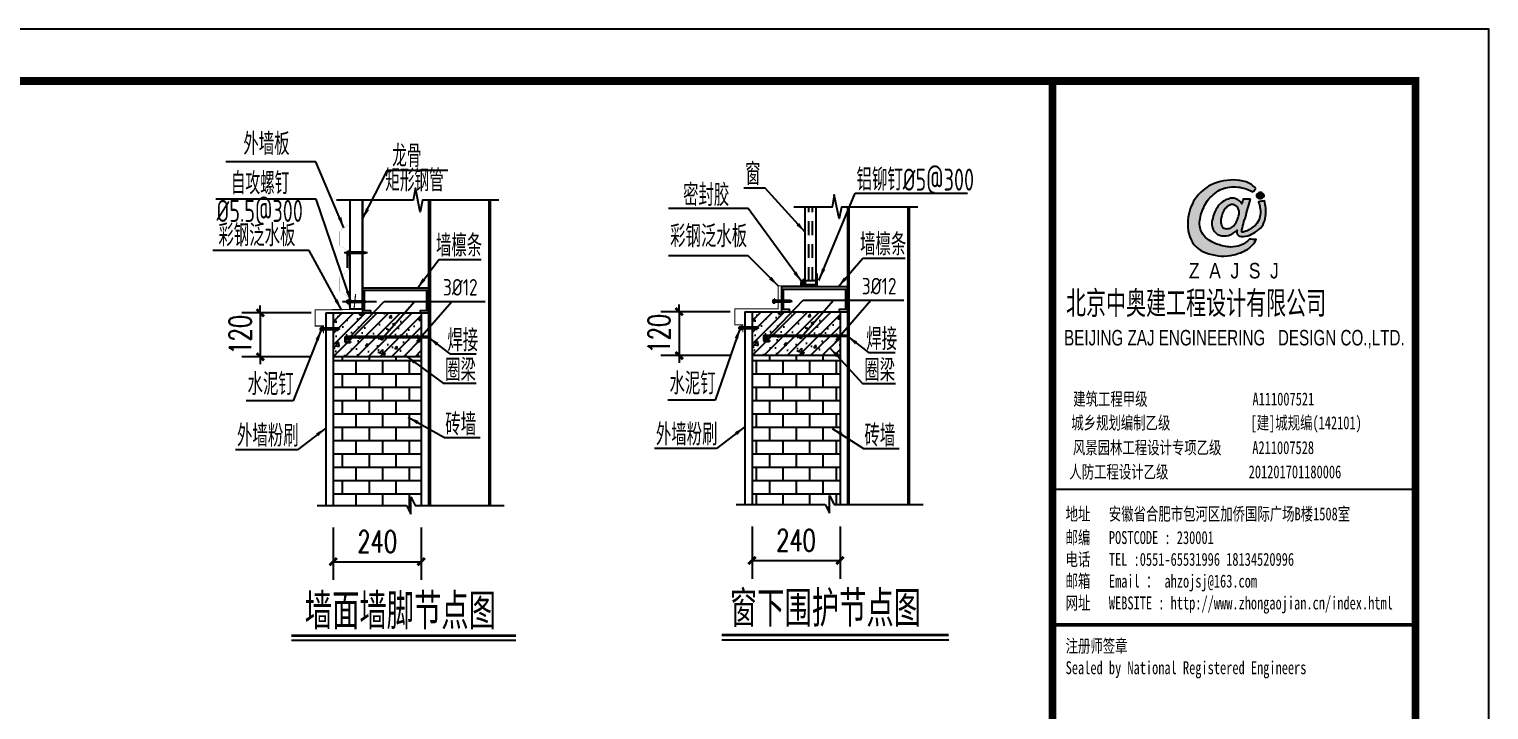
# Model space of a CAD drawing. Extents: x 180850 to 1399066, y 113487 to 334416.
# Drawn here: x 754088 to 793893, y 298401 to 316984 of the extents above; entities that cross this region are included whole.
import ezdxf
from ezdxf.enums import TextEntityAlignment as Align

# ---------------------------------------------------------------- set-up
doc = ezdxf.new("R2010")
doc.units = 0
doc.header["$LTSCALE"] = 1000
doc.linetypes.add('x2', pattern=[1.25, 0.75, -0.5])
for name, color, linetype in [('8', 3, 'Continuous'), ('ADIM', 3, 'Continuous'), ('AXIS', 3, 'Continuous'), ('BOLT', 251, 'Continuous'), ('E_LINE', 7, 'Continuous'), ('LT', 27, 'Continuous'), ('PUB_DIM', 3, 'Continuous'), ('PUB_TEXT', 7, 'Continuous'), ('PUB_TITLE', 4, 'Continuous'), ('TEXT', 7, 'Continuous'), ('WINDOW', 4, 'Continuous'), ('图签', 3, 'Continuous')]:
    doc.layers.add(name, color=color, linetype=linetype)
doc.styles.add('_gyy_title_Arial', font='arial.ttf', dxfattribs={"width": 0.7})
doc.styles.add('_gyy_title_ST', font='', dxfattribs={"width": 0.8})
doc.styles.add('_TCH_DIM_T3', font='SIMPLEX', dxfattribs={"width": 0.705882, "bigfont": 'GBCBIG'})
doc.styles.add('C', font='tssdeng.shx', dxfattribs={"height": 3, "bigfont": 'tssdchn.shx'})
doc.styles.add('HZ', font='txt.shx', dxfattribs={"width": 0.8, "bigfont": '000hztxt.shx'})
doc.styles.add('TSSD_Norm', font='tssdeng.shx', dxfattribs={"bigfont": 'hztxt.shx'})
doc.styles.add('标准字体', font='tssdeng.shx', dxfattribs={"width": 0.7, "bigfont": 'tssdchn.shx'})
doc.styles.get('_gyy_title_ST').set_extended_font_data('SimSun')
doc.dimstyles.new('TCH-200-1', dxfattribs={"dimtxt": 595, "dimasz": 200, "dimexe": 500, "dimexo": 600, "dimgap": 252.5, "dimtad": 1, "dimdec": 0, "dimzin": 0, "dimdsep": 46, "dimtxsty": '_TCH_DIM_T3', "dimblk": 'ARCHTICK', "dimcen": 0.09, "dimclrd": 3, "dimclre": 3, "dimclrt": 7, "dimazin": 2, "dimtfac": 1, "dimtdec": 0, "dimtix": 1, "dimtmove": 2, "dimatfit": 3, "dimfxl": 1, "dimtolj": 1, "dimtzin": 0, "dimarcsym": 0})
pattern_1 = [(0, (253496.24, 397100.52), (0, 363.9312), []), (90, (253496.24, 397100.52), (-363.9312, 363.9312), [363.9312, -363.9312])]

# ---------------------------------------------------------------- blocks, each defined once
blk = doc.blocks.new('*X373')
at = {"color": 0}
for p, q in [((903710.7, -307545.5), (903713.7, -307542.6)), ((903710.7, -307554.3), (903716.7, -307548.3)), ((903710.7, -307563.2), (903716.7, -307557.2)), ((903710.7, -307572), (903716.7, -307566)), ((903710.7, -307580.9), (903716.7, -307574.9)), ((903710.7, -307589.7), (903716.7, -307583.7)), ((903710.7, -307598.5), (903716.7, -307592.5)), ((903712.2, -307606), (903716.1, -307602))]:
    blk.add_line(p, q, dxfattribs=at)
blk = doc.blocks.new('AUDIT_I_040821143925-1')
at = {"linetype": 'Continuous', "ltscale": 20, "xscale": -0.899999999919668, "yscale": 0.8999999999068677, "zscale": 0.9, "rotation": 269.9996944201824}
blk.add_blockref('*X373', (276843.2, -813343.8), dxfattribs=at)
blk = doc.blocks.new('GD')
at = {"linetype": 'Continuous', "ltscale": 20}
for p, q in [((0, 1.3), (15, 3.6)), ((0, -1.3), (0, 1.3)), ((15, 3.6), (137.5, 3.6)), ((108.1, -3.6), (108.1, 3.6)), ((137.5, -9.7), (137.5, 9.7)), ((137.5, 9.7), (140.8, 9.7)), ((140.8, -9.7), (140.8, 9.7)), ((148.5, 7.5), (140.8, 7.5)), ((148.5, 3.4), (140.8, 3.4)), ((150, -5.5), (150, 5.4)), ((0, -1.3), (15, -3.6)), ((15, -3.6), (137.5, -3.6)), ((137.5, -9.7), (140.8, -9.7)), ((148.5, -3.4), (140.8, -3.4)), ((148.5, -7.5), (140.8, -7.5))]:
    blk.add_line(p, q, dxfattribs=at)
blk.add_ellipse((148.5, 5.4), major_axis=(0, 2.08), ratio=0.698493, start_param=3.141597, end_param=6.28319, dxfattribs=at)
at = {"linetype": 'Continuous', "ltscale": 20, "extrusion": (0, 0, -1)}
for centre, major_axis, ratio, start_param, end_param in [((148.5, 0), (0, 3.37), 0.429967, -0.000017, 3.141602), ((148.5, -5.5), (0, 2.08), 0.698493, -0.000005, 3.141588)]:
    blk.add_ellipse(centre, major_axis=major_axis, ratio=ratio, start_param=start_param, end_param=end_param, dxfattribs=at)
at = {"layer": 'PUB_TEXT', "xscale": 1.825602383585646, "yscale": 1.341960000107064, "zscale": 1.34196}
blk.add_blockref('AUDIT_I_040821143925-1', (0, 0), dxfattribs=at)
blk = doc.blocks.new('_ArchTick')
at = {"color": 0, "linetype": 'ByBlock', "const_width": 0.4}
blk.add_lwpolyline([(-0.5, -0.5), (0.5, 0.5)], dxfattribs=at)
blk = doc.blocks.new('*D540')
at = {"layer": 'AXIS', "color": 3, "lineweight": -2, "transparency": 16777216}
for p, q in [((762379, 303379), (762379, 301946)), ((764778, 303379), (764778, 301946)), ((762379, 302446), (764778, 302446))]:
    blk.add_line(p, q, dxfattribs=at)
at = {"layer": 'Defpoints', "color": 0, "transparency": 16777216}
for p in [(762379, 303979), (764778, 303979), (764778, 302446)]:
    blk.add_point(p, dxfattribs=at)
at = {"layer": 'AXIS', "color": 3, "lineweight": -2, "transparency": 16777216, "xscale": 200, "yscale": 200, "zscale": 200, "rotation": 180}
blk.add_blockref('_ArchTick', (762379, 302446), dxfattribs=at)
at = {"layer": 'AXIS', "color": 3, "lineweight": -2, "transparency": 16777216, "xscale": 200, "yscale": 200, "zscale": 200}
blk.add_blockref('_ArchTick', (764778, 302446), dxfattribs=at)
at = {"layer": 'AXIS', "color": 7, "transparency": 16777216, "insert": (763578, 302996), "char_height": 595, "attachment_point": 5, "style": '_TCH_DIM_T3'}
blk.add_mtext('\\A1;240', dxfattribs=at)
blk = doc.blocks.new('*D541')
at = {"layer": 'AXIS', "color": 3, "lineweight": -2, "transparency": 16777216}
for p, q in [((773801, 303410), (773801, 301978)), ((776201, 303410), (776201, 301978)), ((773801, 302478), (776201, 302478))]:
    blk.add_line(p, q, dxfattribs=at)
at = {"layer": 'Defpoints', "color": 0, "transparency": 16777216}
for p in [(773801, 304010), (776201, 304010), (776201, 302478)]:
    blk.add_point(p, dxfattribs=at)
at = {"layer": 'AXIS', "color": 3, "lineweight": -2, "transparency": 16777216, "xscale": 200, "yscale": 200, "zscale": 200, "rotation": 180}
blk.add_blockref('_ArchTick', (773801, 302478), dxfattribs=at)
at = {"layer": 'AXIS', "color": 3, "lineweight": -2, "transparency": 16777216, "xscale": 200, "yscale": 200, "zscale": 200}
blk.add_blockref('_ArchTick', (776201, 302478), dxfattribs=at)
at = {"layer": 'AXIS', "color": 7, "transparency": 16777216, "insert": (775001, 303028), "char_height": 595, "attachment_point": 5, "style": '_TCH_DIM_T3'}
blk.add_mtext('\\A1;240', dxfattribs=at)
blk = doc.blocks.new('*D542')
at = {"layer": 'AXIS', "color": 3, "lineweight": -2, "transparency": 16777216}
for p, q in [((771814, 309271), (771814, 309471)), ((773201, 309271), (771314, 309271)), ((771814, 309271), (771814, 308072)), ((773201, 308072), (771314, 308072)), ((771814, 308072), (771814, 307872))]:
    blk.add_line(p, q, dxfattribs=at)
at = {"layer": 'Defpoints', "color": 0, "transparency": 16777216}
for p in [(773801, 309271), (771814, 308072), (773801, 308072)]:
    blk.add_point(p, dxfattribs=at)
at = {"layer": 'AXIS', "color": 3, "lineweight": -2, "transparency": 16777216, "xscale": 200, "yscale": 200, "zscale": 200}
for p, rotation in [((771814, 309271), 270), ((771814, 308072), 90)]:
    blk.add_blockref('_ArchTick', p, dxfattribs=dict(at, rotation=rotation))
at = {"layer": 'AXIS', "color": 7, "transparency": 16777216, "insert": (771264, 308671), "char_height": 595, "attachment_point": 5, "rotation": 90, "style": '_TCH_DIM_T3'}
blk.add_mtext('\\A1;120', dxfattribs=at)
blk = doc.blocks.new('MD')
at = {"linetype": 'Continuous', "ltscale": 20}
blk.add_hatch(color=256, dxfattribs=at).paths.add_polyline_path([(8.6, -7.8), (8.6, -2.6), (-13.3, -4.2), (-13.2, 4.1), (8.6, 2.4), (8.6, 7.6, -0.696305)])
blk = doc.blocks.new('$五金$00000002')
at = {"layer": 'E_LINE'}
blk.add_blockref('MD', (-0.4, 0.1, 0), dxfattribs=at)
blk = doc.blocks.new('*D444')
at = {"layer": 'AXIS', "color": 3, "lineweight": -2, "transparency": 16777216}
for p, q in [((760391, 309240), (760391, 309440)), ((761779, 309240), (759891, 309240)), ((760391, 309240), (760391, 308040)), ((761779, 308040), (759891, 308040)), ((760391, 308040), (760391, 307840))]:
    blk.add_line(p, q, dxfattribs=at)
at = {"layer": 'Defpoints', "color": 0, "transparency": 16777216}
for p in [(762379, 309240), (760391, 308040), (762379, 308040)]:
    blk.add_point(p, dxfattribs=at)
at = {"layer": 'AXIS', "color": 3, "lineweight": -2, "transparency": 16777216, "xscale": 200, "yscale": 200, "zscale": 200}
for p, rotation in [((760391, 309240), 270), ((760391, 308040), 90)]:
    blk.add_blockref('_ArchTick', p, dxfattribs=dict(at, rotation=rotation))
at = {"layer": 'AXIS', "color": 7, "transparency": 16777216, "insert": (759841, 308640), "char_height": 595, "attachment_point": 5, "rotation": 90, "style": '_TCH_DIM_T3'}
blk.add_mtext('\\A1;120', dxfattribs=at)
blk = doc.blocks.new('*U392')
at = {"layer": '8', "color": 7, "linetype": 'Continuous'}
for points in [[(394907, -455865, -43641), (394915, -455951, -43641), (394915, -455854, -43641)], [(394915, -455854, -43641), (394926, -455960, -43641), (394926, -455846, -43641)], [(394915, -455951, -43641), (394915, -455854, -43641), (394926, -455960, -43641)], [(394926, -455846, -43641), (394938, -455966, -43641), (394938, -455839, -43641)], [(394926, -455960, -43641), (394926, -455846, -43641), (394938, -455966, -43641)], [(394938, -455839, -43641), (394950, -455970, -43641), (394950, -455835, -43641)], [(394938, -455966, -43641), (394938, -455839, -43641), (394950, -455970, -43641)], [(394950, -455835, -43641), (394964, -455971, -43641), (394964, -455834, -43641)], [(394950, -455970, -43641), (394950, -455835, -43641), (394964, -455971, -43641)], [(394895, -455903, -43641), (394896, -455916, -43641), (394896, -455889, -43641)], [(394896, -455889, -43641), (394900, -455929, -43641), (394900, -455876, -43641)], [(394896, -455916, -43641), (394896, -455889, -43641), (394900, -455929, -43641)], [(394900, -455876, -43641), (394907, -455941, -43641), (394907, -455865, -43641)], [(394900, -455929, -43641), (394900, -455876, -43641), (394907, -455941, -43641)], [(394907, -455941, -43641), (394907, -455865, -43641), (394915, -455951, -43641)]]:
    blk.add_solid(points, dxfattribs=at)
at = {"layer": '8', "color": 7, "linetype": 'Continuous', "extrusion": (0, 0, -1)}
for points in [[(-394964, -455971, 43641), (-394964, -455834, 43641), (-394977, -455970, 43641)], [(-394964, -455834, 43641), (-394977, -455970, 43641), (-394977, -455835, 43641)], [(-394977, -455970, 43641), (-394977, -455835, 43641), (-394990, -455966, 43641)], [(-394977, -455835, 43641), (-394990, -455966, 43641), (-394990, -455839, 43641)], [(-394990, -455966, 43641), (-394990, -455839, 43641), (-395002, -455960, 43641)], [(-394990, -455839, 43641), (-395002, -455960, 43641), (-395002, -455846, 43641)], [(-395002, -455960, 43641), (-395002, -455846, 43641), (-395012, -455951, 43641)], [(-395002, -455846, 43641), (-395012, -455951, 43641), (-395012, -455854, 43641)], [(-395012, -455951, 43641), (-395012, -455854, 43641), (-395021, -455941, 43641)], [(-395012, -455854, 43641), (-395021, -455941, 43641), (-395021, -455865, 43641)], [(-395021, -455941, 43641), (-395021, -455865, 43641), (-395027, -455929, 43641)], [(-395021, -455865, 43641), (-395027, -455929, 43641), (-395027, -455876, 43641)], [(-395027, -455929, 43641), (-395027, -455876, 43641), (-395031, -455916, 43641)], [(-395027, -455876, 43641), (-395031, -455916, 43641), (-395031, -455889, 43641)], [(-395031, -455916, 43641), (-395031, -455889, 43641), (-395033, -455903, 43641)]]:
    blk.add_solid(points, dxfattribs=at)
blk = doc.blocks.new('*U393')
at = {"layer": '8', "color": 7, "linetype": 'Continuous'}
for points in [[(392957, -455864, -43641), (392966, -455951, -43641), (392966, -455854, -43641)], [(392966, -455854, -43641), (392976, -455960, -43641), (392976, -455846, -43641)], [(392966, -455951, -43641), (392966, -455854, -43641), (392976, -455960, -43641)], [(392976, -455846, -43641), (392988, -455966, -43641), (392988, -455839, -43641)], [(392976, -455960, -43641), (392976, -455846, -43641), (392988, -455966, -43641)], [(392988, -455839, -43641), (393001, -455970, -43641), (393001, -455835, -43641)], [(392988, -455966, -43641), (392988, -455839, -43641), (393001, -455970, -43641)], [(393001, -455835, -43641), (393014, -455971, -43641), (393014, -455834, -43641)], [(393001, -455970, -43641), (393001, -455835, -43641), (393014, -455971, -43641)], [(392945, -455903, -43641), (392947, -455916, -43641), (392947, -455889, -43641)], [(392947, -455889, -43641), (392951, -455929, -43641), (392951, -455876, -43641)], [(392947, -455916, -43641), (392947, -455889, -43641), (392951, -455929, -43641)], [(392951, -455876, -43641), (392957, -455941, -43641), (392957, -455864, -43641)], [(392951, -455929, -43641), (392951, -455876, -43641), (392957, -455941, -43641)], [(392957, -455941, -43641), (392957, -455864, -43641), (392966, -455951, -43641)]]:
    blk.add_solid(points, dxfattribs=at)
at = {"layer": '8', "color": 7, "linetype": 'Continuous', "extrusion": (0, 0, -1)}
for points in [[(-393014, -455971, 43641), (-393014, -455834, 43641), (-393028, -455970, 43641)], [(-393014, -455834, 43641), (-393028, -455970, 43641), (-393028, -455835, 43641)], [(-393028, -455970, 43641), (-393028, -455835, 43641), (-393040, -455966, 43641)], [(-393028, -455835, 43641), (-393040, -455966, 43641), (-393040, -455839, 43641)], [(-393040, -455966, 43641), (-393040, -455839, 43641), (-393052, -455960, 43641)], [(-393040, -455839, 43641), (-393052, -455960, 43641), (-393052, -455846, 43641)], [(-393052, -455960, 43641), (-393052, -455846, 43641), (-393063, -455951, 43641)], [(-393052, -455846, 43641), (-393063, -455951, 43641), (-393063, -455854, 43641)], [(-393063, -455951, 43641), (-393063, -455854, 43641), (-393071, -455941, 43641)], [(-393063, -455854, 43641), (-393071, -455941, 43641), (-393071, -455864, 43641)], [(-393071, -455941, 43641), (-393071, -455864, 43641), (-393078, -455929, 43641)], [(-393071, -455864, 43641), (-393078, -455929, 43641), (-393078, -455876, 43641)], [(-393078, -455929, 43641), (-393078, -455876, 43641), (-393082, -455916, 43641)], [(-393078, -455876, 43641), (-393082, -455916, 43641), (-393082, -455889, 43641)], [(-393082, -455916, 43641), (-393082, -455889, 43641), (-393083, -455903, 43641)]]:
    blk.add_solid(points, dxfattribs=at)
blk = doc.blocks.new('*U394')
at = {"layer": '8', "color": 7, "linetype": 'Continuous'}
for points in [[(397358, -455865, -43641), (397367, -455951, -43641), (397367, -455854, -43641)], [(397367, -455854, -43641), (397377, -455960, -43641), (397377, -455846, -43641)], [(397367, -455951, -43641), (397367, -455854, -43641), (397377, -455960, -43641)], [(397377, -455846, -43641), (397389, -455966, -43641), (397389, -455839, -43641)], [(397377, -455960, -43641), (397377, -455846, -43641), (397389, -455966, -43641)], [(397389, -455839, -43641), (397402, -455970, -43641), (397402, -455835, -43641)], [(397389, -455966, -43641), (397389, -455839, -43641), (397402, -455970, -43641)], [(397402, -455835, -43641), (397415, -455971, -43641), (397415, -455834, -43641)], [(397402, -455970, -43641), (397402, -455835, -43641), (397415, -455971, -43641)], [(397347, -455903, -43641), (397348, -455916, -43641), (397348, -455889, -43641)], [(397348, -455889, -43641), (397352, -455929, -43641), (397352, -455876, -43641)], [(397348, -455916, -43641), (397348, -455889, -43641), (397352, -455929, -43641)], [(397352, -455876, -43641), (397358, -455941, -43641), (397358, -455865, -43641)], [(397352, -455929, -43641), (397352, -455876, -43641), (397358, -455941, -43641)], [(397358, -455941, -43641), (397358, -455865, -43641), (397367, -455951, -43641)]]:
    blk.add_solid(points, dxfattribs=at)
at = {"layer": '8', "color": 7, "linetype": 'Continuous', "extrusion": (0, 0, -1)}
for points in [[(-397415, -455971, 43641), (-397415, -455834, 43641), (-397429, -455970, 43641)], [(-397415, -455834, 43641), (-397429, -455970, 43641), (-397429, -455835, 43641)], [(-397429, -455970, 43641), (-397429, -455835, 43641), (-397442, -455966, 43641)], [(-397429, -455835, 43641), (-397442, -455966, 43641), (-397442, -455839, 43641)], [(-397442, -455966, 43641), (-397442, -455839, 43641), (-397454, -455960, 43641)], [(-397442, -455839, 43641), (-397454, -455960, 43641), (-397454, -455846, 43641)], [(-397454, -455960, 43641), (-397454, -455846, 43641), (-397464, -455951, 43641)], [(-397454, -455846, 43641), (-397464, -455951, 43641), (-397464, -455854, 43641)], [(-397464, -455951, 43641), (-397464, -455854, 43641), (-397473, -455941, 43641)], [(-397464, -455854, 43641), (-397473, -455941, 43641), (-397473, -455865, 43641)], [(-397473, -455941, 43641), (-397473, -455865, 43641), (-397479, -455929, 43641)], [(-397473, -455865, 43641), (-397479, -455929, 43641), (-397479, -455876, 43641)], [(-397479, -455929, 43641), (-397479, -455876, 43641), (-397483, -455916, 43641)], [(-397479, -455876, 43641), (-397483, -455916, 43641), (-397483, -455889, 43641)], [(-397483, -455916, 43641), (-397483, -455889, 43641), (-397484, -455903, 43641)]]:
    blk.add_solid(points, dxfattribs=at)
blk = doc.blocks.new('dd')
at = {"layer": '图签'}
h = blk.add_hatch(color=5, dxfattribs=at)
h.set_gradient(color1=(0, 0, 255), color2=(36, 36, 255), one_color=1, tint=0.57)
h.paths.add_polyline_path([(452, 1270, -0.093206), (531, 1562, -0.136321), (716, 1807, -0.161039), (988, 1948, -0.108591), (1307, 1935, -0.049497), (1479, 1861, 0.062627), (1539, 1932, 0.094388), (1351, 2056, 0.136326), (854, 2062, 0.161722), (430, 1810, 0.133661), (243, 1435, 0.158414), (286, 937, 0.22517), (632, 669, 0.138663), (1107, 646, 0.074676), (1375, 753, 0.125344), (1543, 944, 0.006312), (1413, 948, -0.090385), (1244, 833, -0.096745), (1053, 797, -0.073845), (803, 850, -0.140868), (530, 1020, -0.160753)])
h = blk.add_hatch(color=5, dxfattribs=at)
h.set_gradient(color1=(0, 0, 255), color2=(36, 36, 255), one_color=1, tint=0.57)
h.paths.add_polyline_path([(1306, 1289, 0.011169), (1334, 1370, 0.005807), (1431, 1724, 0.01105), (1292, 1724, 0.016796), (1267, 1634, 0.125943), (1203, 1704, 0.083806), (1120, 1739, 0.082879), (1047, 1739, -0.008503), (952, 1710, 0.060057), (844, 1628, 0.086078), (774, 1532, 0.099424), (705, 1347, 0.12153), (690, 1225, 0.102644), (719, 1122, 0.056648), (797, 1042, 0.092914), (913, 1013, 0.194578), (1098, 1064, -0.002562), (1175, 1122, 0.064354), (1167, 1068, 0.172385), (1207, 1017, 0.105458), (1300, 1002, 0.086567), (1454, 1046, 0.047674), (1592, 1136, 0.166359), (1692, 1274, 0.096748), (1728, 1431, 0.03151), (1728, 1548, 0.041815), (1700, 1691, 0.007654), (1588, 1673, -0.009919), (1610, 1585, -0.068269), (1624, 1482, -0.105336), (1605, 1352, -0.14652), (1528, 1223, -0.070486), (1434, 1151, -0.077937), (1341, 1103, -0.127098), (1272, 1084, -0.114215), (1267, 1129, -0.007609)])
h.paths.add_polyline_path([(865, 1245, -0.099994), (863, 1328, -0.050974), (888, 1427, -0.120527), (938, 1529, -0.043888), (1002, 1595, -0.08446), (1063, 1619, -0.147309), (1127, 1607, -0.037474), (1177, 1572, -0.06931), (1209, 1507, -0.067662), (1213, 1431, -0.02676), (1211, 1413, 0.017209), (1183, 1329, -0.048815), (1120, 1223, -0.139096), (1046, 1163, -0.097991), (944, 1153, -0.085394), (909, 1169, -0.149141)], flags=16)
h = blk.add_hatch(color=1, dxfattribs=at)
h.set_gradient(color1=(255, 0, 0), color2=(255, 0, 0), tint=0.57)
h.paths.add_polyline_path([(1557, 1818, 0.386553), (1564, 1757, 0.170676), (1604, 1736, 0.082224), (1657, 1743, 0.087509), (1686, 1766, 0.264235), (1694, 1804, 0.244333), (1636, 1850, 0.30271)])
blk.add_lwpolyline([(1539, 1932, 0.094388), (1351, 2056, 0.136326), (854, 2062, 0.161722), (430, 1810, 0.133661), (243, 1435, 0.158414), (286, 937, 0.22517), (632, 669, 0.138663), (1107, 646, 0.074676), (1375, 753, 0.125344), (1543, 944, 0.006312), (1413, 948, -0.090385), (1244, 833, -0.096745), (1053, 797, -0.073845), (803, 850, -0.140868), (530, 1020, -0.160753), (452, 1270, -0.093206), (531, 1562, -0.136321), (716, 1807, -0.161039), (988, 1948, -0.108591), (1307, 1935, -0.049497), (1479, 1861, 0.062627)], format="xyb", close=True, dxfattribs=at)
for points in [[(1431, 1724, 0.011041), (1292, 1724, 0.016796), (1267, 1634, 0.125943), (1203, 1704, 0.083806), (1120, 1739, 0.082879), (1047, 1739, -0.008503), (952, 1710, 0.060057), (844, 1628, 0.086078), (774, 1532, 0.099424), (705, 1347, 0.12153), (690, 1225, 0.102644), (719, 1122, 0.056648), (797, 1042, 0.092914), (913, 1013, 0.194578), (1098, 1064, -0.002562), (1175, 1122, 0.064354), (1167, 1068, 0.172385), (1207, 1017, 0.105458), (1300, 1002, 0.086567), (1454, 1046, 0.047674), (1592, 1136, 0.166359), (1692, 1274, 0.096748), (1728, 1431, 0.03151), (1728, 1548, 0.041815), (1700, 1691, 0.007654), (1588, 1673, -0.009919), (1610, 1585, -0.068269), (1624, 1482, -0.105336), (1605, 1352, -0.14652), (1528, 1223, -0.070486), (1434, 1151, -0.077937), (1341, 1103, -0.127098), (1272, 1084, -0.114215), (1267, 1129, -0.007609), (1306, 1289, 0.011169), (1334, 1370, 0.005782), (1430, 1722, 0.069025)], [(1694, 1804, 0.243958), (1636, 1850, 0.303117), (1557, 1818, 0.386553), (1564, 1757, 0.170676), (1604, 1736, 0.082224), (1657, 1743, 0.087509), (1686, 1766, 0.264235), (1694, 1804, -7.823139)], [(1213, 1431, 0.067662), (1209, 1507, 0.06931), (1177, 1572, 0.037474), (1127, 1607, 0.147309), (1063, 1619, 0.08446), (1002, 1595, 0.043888), (938, 1529, 0.120527), (888, 1427, 0.050974), (863, 1328, 0.099994), (865, 1245, 0.149141), (909, 1169, 0.085394), (944, 1153, 0.097991), (1046, 1163, 0.139096), (1120, 1223, 0.048815), (1183, 1329, -0.017209), (1211, 1413, 0.02676), (1213, 1431, 0.441273)]]:
    blk.add_lwpolyline(points, format="xyb", dxfattribs=at)
at = {"insert": (246, 492), "char_height": 300, "width": 8000, "attachment_point": 1, "style": 'HZ'}
blk.add_mtext('{\\fArial|b0|i0|c0|p32;Z  A  J  S  J}', dxfattribs=at)

msp = doc.modelspace()

# ---------------------------------------------------------------- hatches: boundary and pattern name
at = {"ltscale": 30}
h = msp.add_hatch(dxfattribs=at)
h.set_pattern_fill('AN31C', color=8, scale=1125, style=0)
h.set_pattern_definition([(45, (207201.59, 267067.91), (-159.09903, 159.09903), []), (50, (207201.6, 267067.9), (806.9177, -70.59615), [84.375, -928.125]), (355, (207201.6, 267067.9), (-156.0953, 846.2162), [67.5, -742.5]), (100.4514, (207268.8, 267062), (650.823, 775.6195), [71.7077, -788.7849]), (46.1842, (207201.6, 267292.9), (1200.6462, -186.2089), [126.5625, -1392.1875]), (96.6356, (207301.6, 267277.4), (1051.4955, 1095.8826), [107.5616, -1183.177]), (351.1842, (207201.6, 267292.9), (1051.4947, 1095.8834), [101.25, -1113.75]), (21, (207314.1, 267236.66), (671.5204, -452.94625), [84.375, -928.125]), (326, (207314.1, 267236.7), (273.7297, 815.7938), [67.5, -742.5]), (71.4514, (207370.05, 267198.9), (945.2505, 362.8468), [71.7077, -788.7849]), (37.5, (207201.6, 267067.9), (13.67984, 374.50559), [0, -733.5, 0, -753.75, 0, -745.3125]), (7.5, (207201.6, 267067.9), (295.95323, 443.71318), [0, -429.75, 0, -716.625, 0, -284.0625]), (327.5, (206950.7, 267067.9), (600.55024, -25.37423), [0, -281.25, 0, -877.5, 0, -1164.375]), (317.5, (206838.2, 267067.9), (656.08444, 112.6181), [0, -365.625, 0, -582.75, 0, -826.875])])
h.paths.add_polyline_path([(764778.14, 309239.63), (764728.16, 309239.63), (764528.21, 309239.63), (763128.56, 309239.63), (763078.57, 309239.63), (762378.74, 309239.63), (762378.74, 308039.93), (764778.14, 308039.93)])
h = msp.add_hatch(dxfattribs=at)
h.set_pattern_fill('AN31C', color=8, scale=1125, style=0)
h.set_pattern_definition([(45, (218624.3, 267099.54), (-159.09903, 159.09903), []), (50, (218624.3, 267099.54), (806.9177, -70.59615), [84.375, -928.125]), (355, (218624.3, 267099.5), (-156.0953, 846.2162), [67.5, -742.5]), (100.4514, (218691.5, 267093.66), (650.823, 775.6195), [71.7077, -788.7849]), (46.1842, (218624.3, 267324.5), (1200.6462, -186.2089), [126.5625, -1392.1875]), (96.6356, (218724.3, 267309), (1051.4955, 1095.8826), [107.5616, -1183.177]), (351.1842, (218624.3, 267324.5), (1051.4947, 1095.8834), [101.25, -1113.75]), (21, (218736.8, 267268.3), (671.5204, -452.94625), [84.375, -928.125]), (326, (218736.8, 267268.3), (273.7297, 815.7938), [67.5, -742.5]), (71.4514, (218792.75, 267230.54), (945.2505, 362.8468), [71.7077, -788.7849]), (37.5, (218624.3, 267099.54), (13.67984, 374.50559), [0, -733.5, 0, -753.75, 0, -745.3125]), (7.5, (218624.3, 267099.54), (295.95323, 443.71318), [0, -429.75, 0, -716.625, 0, -284.0625]), (327.5, (218373.42, 267099.54), (600.55024, -25.37423), [0, -281.25, 0, -877.5, 0, -1164.375]), (317.5, (218260.9, 267099.54), (656.08444, 112.6181), [0, -365.625, 0, -582.75, 0, -826.875])])
h.paths.add_polyline_path([(776200.85, 309271.25), (776150.86, 309271.25), (775950.91, 309271.25), (774551.26, 309271.25), (774501.27, 309271.25), (773801.45, 309271.25), (773801.45, 308071.55), (776200.85, 308071.55)])
at = {"layer": 'AXIS'}
msp.add_hatch(color=256, dxfattribs=at).paths.add_polyline_path([(775251.09, 310113.13), (775251.09, 310157.3, 0.53275391), (775142.36, 309974.04), (775251.09, 309974.04), (775251.09, 310013.07)])
at = {"layer": 'BOLT'}
h = msp.add_hatch(dxfattribs=at)
h.set_pattern_fill('AR-B816', color=256, scale=300, style=0)
h.set_pattern_definition(pattern_1)
h.paths.add_polyline_path([(764494.47, 304218.79), (764614.44, 303978.85), (764778.14, 303978.85), (764778.14, 308039.93), (762378.74, 308039.93), (762378.74, 303978.85), (764374.5, 303978.85), (764494.47, 303738.91)])
h = msp.add_hatch(dxfattribs=at)
h.set_pattern_fill('AR-B816', color=256, scale=300, style=0)
h.set_pattern_definition(pattern_1)
h.paths.add_polyline_path([(775917.17, 304250.41), (776037.14, 304010.47), (776200.85, 304010.47), (776200.85, 308071.55), (773801.45, 308071.55), (773801.45, 304010.47), (775797.2, 304010.47), (775917.17, 303770.53)])

# ---------------------------------------------------------------- linework, layer by layer
at = {"color": 0, "ltscale": 30}
for p, q in [((764978.09, 312311.31), (764978.09, 303978.85)), ((765021.74, 312311.31), (765021.74, 303978.85)), ((766618.16, 312311.31), (766618.16, 303978.85)), ((766661.04, 312311.31), (766661.04, 303978.85)), ((776400.8, 312127.56), (776400.8, 304010.47)), ((776441.46, 312127.56), (776441.46, 304010.47)), ((778045.2, 312127.56), (778045.2, 304010.47)), ((778083.74, 312127.56), (778083.74, 304010.47)), ((762178.79, 309239.63), (762178.79, 303978.85)), ((762378.74, 309239.63), (762378.74, 303978.85)), ((764778.14, 309239.63), (764778.14, 303978.85)), ((773601.5, 309271.25), (773601.5, 304010.47)), ((773801.45, 309271.25), (773801.45, 304010.47)), ((776200.85, 309271.25), (776200.85, 304010.47)), ((776400.8, 309271.25), (776400.8, 304010.47)), ((762000.7, 308795.68), (762466.48, 308795.68)), ((773423.41, 308827.31), (773889.19, 308827.31)), ((764778.14, 308039.93), (762378.74, 308039.93)), ((776200.85, 308071.55), (773801.45, 308071.55)), ((764494.47, 304218.79), (764614.44, 303978.85)), ((764494.47, 303738.91), (764494.47, 304218.79)), ((775917.17, 304250.41), (776037.14, 304010.47)), ((775917.17, 303770.53), (775917.17, 304250.41)), ((761940.51, 303978.85), (764374.5, 303978.85)), ((764374.5, 303978.85), (764494.47, 303738.91)), ((764614.44, 303978.85), (767041.66, 303978.85)), ((773363.21, 304010.47), (775797.2, 304010.47)), ((775797.2, 304010.47), (775917.17, 303770.53)), ((776037.14, 304010.47), (778464.37, 304010.47))]:
    msp.add_line(p, q, dxfattribs=at)
at = {"color": 7}
msp.add_line((762763.17, 310887.78), (762761.7, 310468.37), dxfattribs=at)
at = {"linetype": 'ByBlock'}
for p, q in [((762178.79, 309239.63), (764978.09, 309239.63)), ((773601.5, 309271.25), (776400.8, 309271.25))]:
    msp.add_line(p, q, dxfattribs=at)
for points in [[(766895.1, 312311.31), (764815.07, 312311.31), (764749.25, 311998.58), (764619.15, 312645.53), (764561.68, 312311.31), (762470.44, 312311.31)], [(778317.81, 312127.56), (776237.77, 312127.56), (776171.95, 311814.82), (776041.86, 312461.77), (775984.38, 312127.56), (774938.76, 312127.56)]]:
    msp.add_lwpolyline(points)
at = {"const_width": 3}
msp.add_lwpolyline([(762802.99, 312311.31), (762802.99, 311661.13), (762541.63, 311456.91), (762541.63, 311082.89), (762804.8, 310914.97), (762804.8, 310414.91), (762541.63, 310209.28), (762541.63, 309835.26), (762804.8, 309667.34), (762804.8, 309417.31)], dxfattribs=at)
at = {"color": 1, "const_width": 30}
for points in [[(775584.15, 310318.88), (775584.15, 309974.04), (774513, 309974.04), (774513, 309350.75), (773330.32, 309350.75), (773330.32, 308912.03), (773552.13, 308912.03), (773552.13, 308710.87)], [(762989.31, 309754.23), (762946.09, 309330.44), (761885, 309320.4), (761885, 308880.4), (762111.39, 308880.4), (762111.39, 308679.24)]]:
    msp.add_lwpolyline(points, dxfattribs=at)
at = {"layer": '8', "color": 7, "linetype": 'Continuous'}
for p, q in [((762694.33, 308562.25), (762694.33, 308465.42)), ((762725.83, 308530.75), (762725.83, 308496.92)), ((762732.13, 308600.05), (764978.09, 308600.04)), ((762763.63, 308568.55), (764978.09, 308568.54)), ((774117.03, 308593.88), (774117.03, 308497.05)), ((774117.03, 308593.88), (774117.03, 308497.05)), ((774148.53, 308562.38), (774148.53, 308528.55)), ((774148.53, 308562.38), (774148.53, 308528.55)), ((774154.83, 308631.68), (776400.8, 308631.67)), ((774186.33, 308600.18), (776400.8, 308600.17)), ((774186.33, 308490.75), (774273.2, 308490.75)), ((774186.33, 308490.75), (774273.2, 308490.75)), ((774273.2, 308490.75), (774273.2, 308459.25)), ((774273.2, 308490.75), (774273.2, 308459.25)), ((762732.13, 308427.62), (762850.49, 308427.62)), ((762763.63, 308459.12), (762850.49, 308459.12)), ((762850.49, 308459.12), (762850.49, 308427.62)), ((774154.83, 308459.25), (774273.2, 308459.25)), ((774154.83, 308459.25), (774273.2, 308459.25))]:
    msp.add_line(p, q, dxfattribs=at)
for centre in [(762793.24, 308535.78), (763706.35, 308535.78), (764736.01, 308535.78), (774215.95, 308567.41), (774215.95, 308567.41), (775129.05, 308567.41), (775129.05, 308567.41), (776158.71, 308567.41), (776158.71, 308567.41)]:
    msp.add_circle(centre, 28.85, dxfattribs=at)
for centre, start, end in [((762732.13, 308562.25), 90, 180), ((762763.63, 308530.75), 90, 180), ((762763.63, 308496.92), 180, 270), ((774154.83, 308593.88), 90, 180), ((774154.83, 308593.88), 90, 180), ((774154.83, 308497.05), 180, 270), ((774154.83, 308497.05), 180, 270), ((774186.33, 308562.38), 90, 180), ((774186.33, 308562.38), 90, 180), ((774186.33, 308528.55), 180, 270), ((774186.33, 308528.55), 180, 270), ((762732.13, 308465.42), 180, 270)]:
    msp.add_arc(centre, 37.8, start, end, dxfattribs=at)
at = {"layer": 'ADIM'}
for p, q in [((763309.7, 310875.73), (762672.87, 310875.73)), ((763337.25, 309542.33), (762630.12, 309542.33))]:
    msp.add_line(p, q, dxfattribs=at)
at = {"layer": 'AXIS'}
for p, q in [((775251.09, 310013.07), (775251.09, 309974.04)), ((763768.03, 309552.4, -32730.47), (766518.35, 309552.4, -32730.47)), ((764743.65, 308543.63), (765615.92, 309552.4, -32730.47)), ((775190.74, 309584.03, -32730.47), (777941.05, 309584.03, -32730.47)), ((776166.35, 308575.26), (777038.63, 309584.03, -32730.47))]:
    msp.add_line(p, q, dxfattribs=at)
msp.add_arc((775258.31, 310029.13), 128.37, 93.226463, 205.413, dxfattribs=at)
at = {"layer": 'BOLT'}
msp.add_line((763556.22, 309542.33), (762849.09, 309542.33), dxfattribs=at)
at = {"layer": 'LT'}
msp.add_line((763178.54, 309339.65), (763178.54, 312311.31), dxfattribs=at)
msp.add_lwpolyline([(763178.54, 312311.31), (763178.54, 309339.65), (762841.08, 309339.65), (762841.08, 312311.31)], dxfattribs=at)
for points in [[(764978.09, 309239.63), (764978.09, 309914.56), (763178.27, 309914.56), (763178.27, 309239.63), (763403.25, 309239.63), (763403.25, 309295.87), (763234.52, 309295.87), (763234.52, 309858.31), (764921.85, 309858.31), (764921.85, 309295.87), (764753.12, 309295.87), (764753.12, 309239.63)], [(776400.8, 309271.25), (776400.8, 309946.19), (774600.98, 309946.19), (774600.98, 309271.25), (774825.96, 309271.25), (774825.96, 309327.5), (774657.22, 309327.5), (774657.22, 309889.94), (776344.55, 309889.94), (776344.55, 309327.5), (776175.82, 309327.5), (776175.82, 309271.25)]]:
    msp.add_lwpolyline(points, close=True, dxfattribs=at)
at = {"layer": 'PUB_DIM'}
for p, q in [((762796.06, 308536.06), (763768.03, 309552.4, -32730.47)), ((763709.16, 308536.06), (764596.56, 309552.4, -32730.47)), ((774218.76, 308567.69), (775190.74, 309584.03, -32730.47)), ((775131.87, 308567.68), (776019.26, 309584.03, -32730.47))]:
    msp.add_line(p, q, dxfattribs=at)
at = {"layer": 'PUB_TEXT', "color": 3}
for p, q in [((761240.29, 300301.14, 15046.45), (767362.17, 300301.14, 15046.45)), ((772972.32, 300316.82), (779167.02, 300316.82))]:
    msp.add_line(p, q, dxfattribs=at)
at = {"layer": 'PUB_TEXT', "color": 3, "const_width": 70.88, "elevation": 15046.45}
msp.add_lwpolyline([(761240.29, 300427.88), (767362.17, 300427.88)], dxfattribs=at)
at = {"layer": 'PUB_TEXT', "color": 3, "const_width": 70.88}
msp.add_lwpolyline([(772972.32, 300443.56), (779167.02, 300443.56)], dxfattribs=at)
at = {"layer": 'PUB_TITLE'}
msp.add_line((781993.53, 304424.06), (791892.51, 304424.06), dxfattribs=at)
msp.add_lwpolyline([(675092.51, 232984.16), (793892.51, 232984.16), (793892.51, 316984.16), (675092.51, 316984.16)], close=True, dxfattribs=at)
at = {"layer": 'PUB_TITLE', "const_width": 212.12}
for points in [[(677912.82, 234398.34), (677912.82, 315569.98), (791892.51, 315569.98), (791892.51, 234398.34)], [(781993.53, 315569.98), (791892.51, 315569.98), (791892.51, 234398.34), (781993.53, 234398.34)]]:
    msp.add_lwpolyline(points, close=True, dxfattribs=at)
at = {"layer": 'PUB_TITLE', "const_width": 98.99}
msp.add_lwpolyline([(781993.53, 300718.41), (791892.51, 300718.41)], dxfattribs=at)
at = {"layer": 'WINDOW'}
for p, q in [((775251.09, 310113.13), (775251.09, 312127.56)), ((775551.01, 310113.13), (775551.01, 312127.56))]:
    msp.add_line(p, q, dxfattribs=at)
at = {"layer": 'WINDOW', "color": 4, "linetype": 'x2', "ltscale": 0.5}
for p, q in [((775351.06, 310113.13), (775351.06, 312127.56)), ((775451.04, 310113.13), (775451.04, 312101.14))]:
    msp.add_line(p, q, dxfattribs=at)
at = {"layer": 'WINDOW'}
msp.add_lwpolyline([(775251.09, 310013.07), (775551.01, 310013.07), (775551.01, 310113.13), (775251.09, 310113.13)], close=True, dxfattribs=at)

# ---------------------------------------------------------------- block references
at = {"yscale": 5.624437499995111, "zscale": 5.624437499999999}
for name, p, xscale in [('$五金$00000002', (775584.15, 310146.46), 5.624437499995111), ('GD', (774882.83, 309555.09), -3.374662497866666)]:
    msp.add_blockref(name, p, dxfattribs=dict(at, xscale=xscale))
at = {"color": 0, "ltscale": 30, "xscale": -3.374662497866666, "yscale": 5.624437499995111, "zscale": 5.624437499999999}
for p in [(762551.04, 308798.57), (773974.72, 308827.31)]:
    msp.add_blockref('GD', p, dxfattribs=at)
at = {"layer": '8', "color": 7, "linetype": 'Continuous', "xscale": 0.42, "yscale": 0.42, "zscale": 0.42}
for name, p in [('*U393', (597726.19, 500014.89, 18329.06)), ('*U392', (597821.53, 500014.89, 18329.06)), ('*U394', (597821.53, 500014.89, 18329.06)), ('*U393', (609147.53, 500046.52, 18329.06)), ('*U392', (609244.24, 500046.52, 18329.06)), ('*U392', (609244.24, 500046.52, 18329.06)), ('*U394', (609244.24, 500046.52, 18329.06)), ('*U394', (609244.24, 500046.52, 18329.06))]:
    msp.add_blockref(name, p, dxfattribs=at)
at = {"layer": 'PUB_TEXT', "xscale": -3.374662497866666, "yscale": 5.624437499995111, "zscale": 5.624437499999999}
for p in [(763268.87, 310875.74), (763268.87, 309542.33)]:
    msp.add_blockref('GD', p, dxfattribs=at)
at = {"layer": '图签', "xscale": 1.414139999943435, "yscale": 1.414139999943435, "zscale": 1.414139999943435}
msp.add_blockref('dd', (785367.1, 309907.24), dxfattribs=at)

# ---------------------------------------------------------------- texts
at = {"color": 1, "insert": (782361.73, 309846.28), "char_height": 718.1993, "width": 9393.6358, "attachment_point": 1, "style": 'HZ'}
msp.add_mtext('北京中奥建工程设计有限公司', dxfattribs=at)
at = {"layer": 'PUB_TEXT', "style": 'C', "width": 0.8}
for p in [(765371.62, 309711.53, -32730.47), (776794.32, 309743.16, -32730.47)]:
    msp.add_text('3%%c12', height=450, dxfattribs=at).set_placement(p)
at = {"layer": 'PUB_TITLE', "width": 0.7}
for s, height, style, p in [('BEIJING ZAJ ENGINEERING   DESIGN CO.,LTD.', 424.2416, '_gyy_title_Arial', (786954.61, 308349.06)), ('建筑工程甲级                 A111007521             ', 353.5346, '_gyy_title_ST', (786940.4, 306710.73)), ('城乡规划编制乙级             [建]城规编(142101)', 353.5346, '_gyy_title_ST', (786468.31, 306062.11)), ('风景园林工程设计专项乙级     A211007528           ', 353.5346, '_gyy_title_ST', (786764.41, 305383.92)), ('人防工程设计乙级             201201701180006', 353.5346, '_gyy_title_ST', (786161.53, 304722.3))]:
    msp.add_text(s, height=height, dxfattribs=dict(at, style=style)).set_placement(p, align=Align.CENTER)
at = {"layer": 'PUB_TITLE', "style": '_gyy_title_ST', "width": 0.7}
for s, height, p in [('地址   安徽省合肥市包河区加侨国际广场B楼1508室', 353.5346, (782351.36, 303573.72)), ('邮编   POSTCODE : 230001', 353.5346, (782351.36, 302927.96)), ('电话   TEL :0551-65531996 18134520996', 353.5346, (782351.36, 302334.02)), ('邮箱   Email ： ahzojsj@163.com', 353.5346, (782351.36, 301740.09)), ('网址   WEBSITE : http://www.zhongaojian.cn/index.html', 353.5346, (782351.36, 301142.65)), ('注册师签章', 353.535, (782351.36, 299968.92)), ('Sealed by National Registered Engineers', 353.5346, (782353.28, 299374.98))]:
    msp.add_text(s, height=height, dxfattribs=at).set_placement(p)
at = {"layer": 'TEXT'}
for s, height, style, width, p in [('外墙板', 600, 'TSSD_Norm', 0.7, (759928.56, 313549.82)), ('龙骨', 600, '标准字体', 0.7, (763986.47, 313222.88)), ('窗', 600, 'TSSD_Norm', 0.7, (773612.56, 312730.39)), ('铝铆钉%%C5@300', 600, 'TSSD_Norm', 0.7, (776650.59, 312576.12)), ('自攻螺钉', 600, '标准字体', 0.7, (759587.21, 312475.79, 86.05)), ('矩形钢管', 600, '标准字体', 0.7, (763798.02, 312555.65)), ('密封胶', 600, 'TSSD_Norm', 0.7, (771919.22, 312156.08)), ('%%C5.5@300', 600, '标准字体', 0.7, (759196.84, 311721.95, 86.05)), ('彩钢泛水板', 600, 'TSSD_Norm', 0.7, (759248.06, 311056.4)), ('彩钢泛水板', 600, 'TSSD_Norm', 0.7, (771566.37, 311031.68)), ('墙檩条', 600, 'TSSD_Norm', 0.7, (765180.99, 310776.55)), ('墙檩条', 600, 'TSSD_Norm', 0.7, (776746.36, 310808.18)), ('焊接', 600, 'TSSD_Norm', 0.7, (765492.91, 308188.91)), ('焊接', 600, 'TSSD_Norm', 0.7, (776915.62, 308220.53)), ('圈梁', 600, 'TSSD_Norm', 0.7, (765430.89, 307379.23)), ('圈梁', 600, 'TSSD_Norm', 0.7, (776860.76, 307372.5)), ('水泥钉', 600, 'TSSD_Norm', 0.7, (760041.28, 306994.35)), ('水泥钉', 600, 'TSSD_Norm', 0.7, (771549.14, 307011.12)), ('砖墙', 600, 'TSSD_Norm', 0.7, (765436.59, 305893.92)), ('外墙粉刷', 600, 'TSSD_Norm', 0.7, (759755.69, 305586.92)), ('外墙粉刷', 600, 'TSSD_Norm', 0.7, (771178.4, 305618.55)), ('砖墙', 600, 'TSSD_Norm', 0.7, (776866.46, 305588.08)), ('窗下围护节点图', 980, 'C', 0.8, (773195.59, 300669.58, -15046.45)), ('墙面墙脚节点图', 980, 'C', 0.8, (761603, 300600.41))]:
    msp.add_text(s, height=height, dxfattribs=dict(at, style=style, width=width)).set_placement(p)

# ---------------------------------------------------------------- dimensions: what is measured, and where the dimension line sits
at = {"layer": 'AXIS'}
for p1, p2, distance, text, picture, middle in [((762378.74, 309239.63), (762378.74, 308039.93), -1987.66, '120', '*D444', (759841.09, 308639.78)), ((773801.45, 309271.25), (773801.45, 308071.55), -1987.66, '120', '*D542', (771263.79, 308671.4)), ((762378.74, 303978.85), (764778.14, 303978.85), -1532.82, '240', '*D540', (763578.44, 302996.03)), ((773801.44, 304010.47), (776200.84, 304010.47), -1532.82, '240', '*D541', (775001.14, 303027.65))]:
    dim = msp.add_aligned_dim(p1=p1, p2=p2, distance=distance, text=text, dimstyle='TCH-200-1', dxfattribs=at)
    dim.commit()
    dim.dimension.update_dxf_attribs({"geometry": picture, "text_midpoint": middle})

# ---------------------------------------------------------------- leaders
for points in [[(762672.31, 311559.02), (761900.81, 313360.27), (759447.45, 313360.27)], [(763178.54, 311801.97), (763863.35, 313137.97), (765501.75, 313137.97)], [(775251.09, 311439.13), (774153.9, 312639.98), (773574.19, 312639.98)], [(775637.72, 310158.8), (776610.72, 312507.27), (779678.84, 312507.27)], [(762866.19, 309542.33), (761917.63, 312346.9), (759180.21, 312346.9)], [(775147.91, 310094.63), (773694.98, 312085.2), (771523.77, 312085.2)], [(762602.24, 309320.4), (761719.12, 310941.9), (759099.5, 310941.9)], [(764674.84, 309914.56), (765254.83, 310699.12), (766414.97, 310699.12)], [(774513, 309974.04), (773694.98, 310793.75), (771523.77, 310793.75)], [(776145.63, 309946.19), (776820.2, 310730.75), (777980.34, 310730.75)], [(762050.72, 308776.71), (761286.09, 306840.6), (760000.44, 306840.6)], [(764978.09, 308568.54), (765557.92, 308122.29), (766276.63, 308122.29)], [(773473.42, 308827.3), (772793.95, 306857.37), (771508.29, 306857.37)], [(776400.8, 308600.17), (776980.63, 308153.92), (777699.34, 308153.92)], [(775923.79, 308280.98), (776810.92, 307309.98), (777710.12, 307309.98)], [(764358.42, 308066.93), (765381.06, 307316.72), (766280.25, 307316.72)], [(764421.58, 306392.01), (765414.04, 305838.74), (766382.45, 305838.74)], [(773601.5, 306125.92), (772828.43, 305532.9), (771137.73, 305532.9)], [(762178.79, 306094.3), (761405.73, 305501.27), (759715.02, 305501.27)], [(775986.95, 306086.17), (776843.91, 305532.9), (777812.32, 305532.9)]]:
    msp.add_leader(points, dimstyle='TCH-200-1', override={"dimasz": 300}, dxfattribs=at)

doc.saveas('drawing.dxf')
